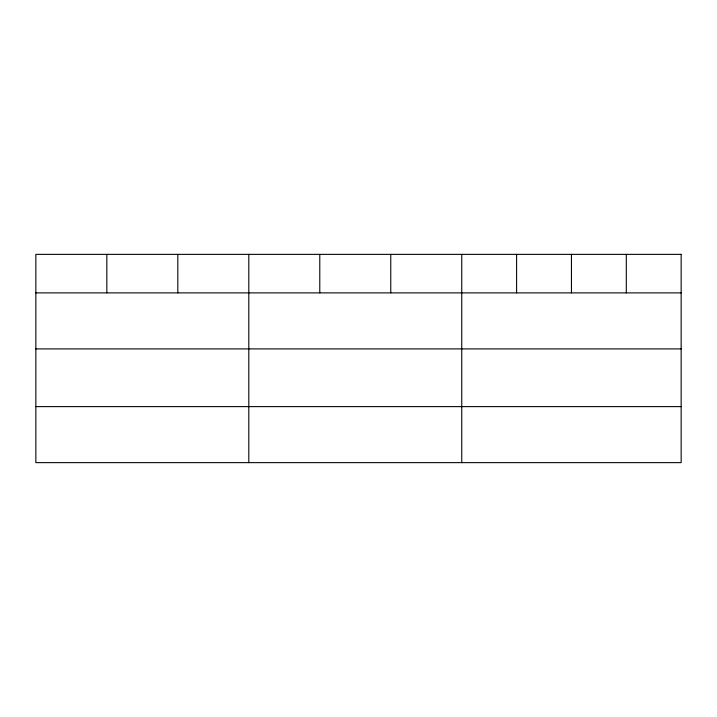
<?xml version="1.0" encoding="UTF-8"?>
<svg xmlns="http://www.w3.org/2000/svg" width="717" height="717" viewBox="0 0 717 717"><rect width="100%" height="100%" fill="white"/><g stroke="black" fill="none" stroke-linecap="round" stroke-linejoin="round"><path stroke-width="1.08" d="M35.85 292.886L681.15 292.886M35.85 348.901L681.15 348.901M35.85 406.62L681.15 406.62M626.299 254.365L626.299 292.886M571.449 254.365L571.449 292.886M516.598 254.365L516.598 292.886M461.748 254.365L461.748 462.635M390.765 254.365L390.765 292.886M319.782 254.365L319.782 292.886M248.799 254.365L248.799 462.635M177.816 254.365L177.816 292.886M106.833 254.365L106.833 292.886M681.15 254.365L35.85 254.365L35.85 462.635L681.15 462.635L681.15 254.365"/></g></svg>
